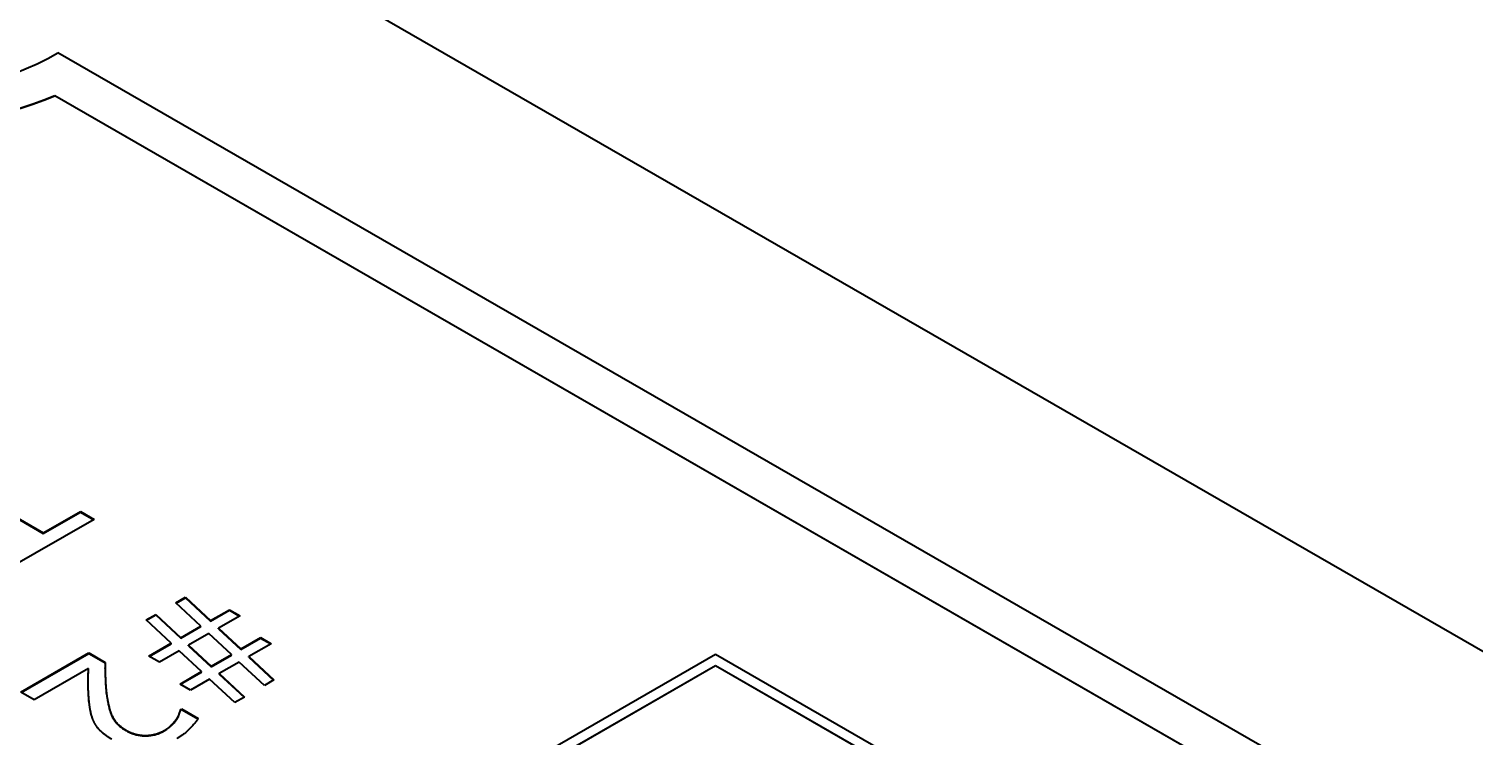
# Model space of a CAD drawing. Header units: millimetres. Extents: x 0 to 1682, y 0 to 1188.
# Drawn here: x 1447.43 to 1458, y 1074.91 to 1080.08 of the extents above; entities that cross this region are included whole.
import ezdxf

# ---------------------------------------------------------------- set-up
doc = ezdxf.new("R2010")
doc.units = ezdxf.units.MM
doc.header["$LTSCALE"] = 2
doc.layers.add('가시적인 것(ISO)', color=3, linetype='Continuous', lineweight=40)
doc.layers.add('가시적인 좁은 것(ISO)', color=3, linetype='Continuous', lineweight=35)

msp = doc.modelspace()

# ---------------------------------------------------------------- linework, layer by layer
at = {"layer": '가시적인 것(ISO)'}
for p, q in [((1446.2302, 1082.348), (1480.1713, 1062.8026)), ((1475.9287, 1063.6203), (1447.6444, 1079.9081)), ((1447.6207, 1079.596), (1475.3867, 1063.6066)), ((1447.6207, 1079.5927), (1447.6207, 1079.596)), ((1475.3844, 1063.6047), (1447.6207, 1079.5927)), ((1446.7892, 1076.8285), (1447.5374, 1076.3977)), ((1446.7892, 1076.8252), (1447.5374, 1076.3944)), ((1447.9087, 1076.4959), (1447.2596, 1076.1221)), ((1447.5374, 1076.3977), (1447.8083, 1076.5537)), ((1447.5374, 1076.3944), (1447.8083, 1076.5504)), ((1447.8083, 1076.5537), (1447.9087, 1076.4959)), ((1447.8083, 1076.5504), (1447.8083, 1076.5537)), ((1447.8083, 1076.5504), (1447.9059, 1076.4942)), ((1447.5374, 1076.3944), (1447.5374, 1076.3977)), ((1448.5061, 1075.8865), (1448.5763, 1075.9269)), ((1448.6897, 1075.7158), (1448.5061, 1075.8865)), ((1448.5083, 1075.8845), (1448.5763, 1075.9236)), ((1448.5763, 1075.9269), (1448.7599, 1075.7562)), ((1448.5763, 1075.9236), (1448.5763, 1075.9269)), ((1448.5763, 1075.9236), (1448.7599, 1075.753)), ((1448.7599, 1075.7562), (1448.8988, 1075.8362)), ((1448.7599, 1075.753), (1448.8988, 1075.833)), ((1448.8988, 1075.8362), (1448.9758, 1075.7919)), ((1448.8988, 1075.833), (1448.8988, 1075.8362)), ((1448.8988, 1075.833), (1448.9729, 1075.7902)), ((1448.2895, 1075.7618), (1448.3597, 1075.8022)), ((1448.4731, 1075.5911), (1448.2895, 1075.7618)), ((1448.2917, 1075.7598), (1448.3597, 1075.7989)), ((1448.3597, 1075.8022), (1448.5426, 1075.6311)), ((1448.3597, 1075.7989), (1448.3597, 1075.8022)), ((1448.3597, 1075.7989), (1448.5426, 1075.6278)), ((1448.7599, 1075.753), (1448.7599, 1075.7562)), ((1448.9758, 1075.7919), (1448.8176, 1075.7008)), ((1448.5426, 1075.6311), (1448.6897, 1075.7158)), ((1448.5426, 1075.6278), (1448.6897, 1075.7126)), ((1448.5426, 1075.6278), (1448.5426, 1075.6311)), ((1448.7482, 1075.6624), (1448.599, 1075.5765)), ((1448.6897, 1075.7126), (1448.6897, 1075.7158)), ((1448.9139, 1075.5084), (1448.7482, 1075.6624)), ((1448.8176, 1075.7008), (1448.982, 1075.5491)), ((1448.8176, 1075.6975), (1448.8176, 1075.7008)), ((1448.8176, 1075.6975), (1448.982, 1075.5459)), ((1448.982, 1075.5491), (1449.1264, 1075.6323)), ((1448.982, 1075.5459), (1449.1264, 1075.629)), ((1449.1264, 1075.6323), (1449.2034, 1075.5879)), ((1449.1264, 1075.629), (1449.1264, 1075.6323)), ((1449.1264, 1075.629), (1449.2005, 1075.5863)), ((1447.3722, 1075.2335), (1447.8701, 1075.5202)), ((1447.3751, 1075.2319), (1447.8701, 1075.517)), ((1447.8701, 1075.5202), (1447.9904, 1075.4509)), ((1447.8701, 1075.517), (1447.8701, 1075.5202)), ((1447.8701, 1075.517), (1447.9904, 1075.4477)), ((1448.3095, 1075.4969), (1448.4731, 1075.5911)), ((1448.3123, 1075.4952), (1448.4731, 1075.5878)), ((1448.5309, 1075.5357), (1448.3865, 1075.4525)), ((1448.4731, 1075.5878), (1448.4731, 1075.5911)), ((1448.6952, 1075.384), (1448.5309, 1075.5357)), ((1448.599, 1075.5732), (1448.599, 1075.5765)), ((1448.599, 1075.5765), (1448.7647, 1075.4224)), ((1448.599, 1075.5732), (1448.7647, 1075.4192)), ((1448.982, 1075.5459), (1448.982, 1075.5491)), ((1449.2034, 1075.5879), (1449.0397, 1075.4937)), ((1439.7248, 1068.1809), (1452.4528, 1075.5104)), ((1439.8663, 1068.1809), (1452.4528, 1075.4289)), ((1452.4528, 1075.4257), (1439.8691, 1068.1792)), ((1447.9902, 1075.4074), (1447.9902, 1075.4106)), ((1448.3865, 1075.4525), (1448.3095, 1075.4969)), ((1448.7647, 1075.4224), (1448.9139, 1075.5084)), ((1448.7647, 1075.4192), (1448.9139, 1075.5051)), ((1448.7647, 1075.4192), (1448.7647, 1075.4224)), ((1448.9703, 1075.4537), (1448.8231, 1075.369)), ((1448.9139, 1075.5051), (1448.9139, 1075.5084)), ((1449.1539, 1075.2823), (1448.9703, 1075.4537)), ((1449.0397, 1075.4937), (1449.224, 1075.3226)), ((1449.0397, 1075.4904), (1449.0397, 1075.4937)), ((1449.0397, 1075.4904), (1449.2218, 1075.3214)), ((1452.4528, 1075.5104), (1466.0292, 1067.6922)), ((1452.4528, 1075.4257), (1452.4528, 1075.4289)), ((1452.4528, 1075.4289), (1454.0084, 1074.5331)), ((1454.0055, 1074.5315), (1452.4528, 1075.4257)), ((1447.8673, 1075.4054), (1447.4706, 1075.1769)), ((1447.8673, 1075.4021), (1447.8673, 1075.4054)), ((1448.5371, 1075.2929), (1448.6952, 1075.384)), ((1448.5399, 1075.2913), (1448.6952, 1075.3808)), ((1448.753, 1075.3286), (1448.6141, 1075.2486)), ((1448.6952, 1075.3808), (1448.6952, 1075.384)), ((1448.9373, 1075.1575), (1448.753, 1075.3286)), ((1448.8231, 1075.369), (1449.0074, 1075.1979)), ((1448.8231, 1075.3657), (1448.8231, 1075.369)), ((1448.8231, 1075.3657), (1449.0052, 1075.1967)), ((1449.224, 1075.3226), (1449.1539, 1075.2823)), ((1447.4706, 1075.1769), (1447.3722, 1075.2335)), ((1448.6141, 1075.2486), (1448.5371, 1075.2929)), ((1449.0074, 1075.1979), (1448.9373, 1075.1575)), ((1448.5419, 1075.1072), (1448.5481, 1075.1108)), ((1448.5419, 1075.104), (1448.5481, 1075.1075)), ((1448.5419, 1075.104), (1448.5419, 1075.1072)), ((1448.5481, 1075.1108), (1448.6691, 1075.0411)), ((1448.5481, 1075.1075), (1448.5481, 1075.1108)), ((1448.5481, 1075.1075), (1448.6677, 1075.0386))]:
    msp.add_line(p, q, dxfattribs=at)
for centre, major_axis, start_param, end_param in [((1446.2302, 1080.7225), (-2, 0), 0.7853982, 2.3561945), ((1446.2302, 1080.7225), (2.4, 0), 4.0944389, 5.3303391), ((1446.2302, 1080.7192), (-2.4, 0), 0.9528462, 2.1887464)]:
    msp.add_ellipse(centre, major_axis=major_axis, ratio=0.5758617, start_param=start_param, end_param=end_param, dxfattribs=at)
for points in [[(1447.9904, 1075.4509), (1447.9897, 1075.3896), (1447.9925, 1075.2779), (1448, 1075.2213)], [(1447.8735, 1075.1555), (1447.866, 1075.2185), (1447.866, 1075.3626), (1447.8673, 1075.4054)], [(1448, 1075.2213), (1448.0145, 1075.1068), (1448.075, 1074.9944), (1448.1431, 1074.9552)], [(1447.9113, 1075.0102), (1447.8941, 1075.0431), (1447.8776, 1075.1175), (1447.8735, 1075.1555)], [(1448.5109, 1075.0356), (1448.524, 1075.0542), (1448.5385, 1075.0942), (1448.5419, 1075.1072)], [(1448.0392, 1074.8883), (1447.989, 1074.9172), (1447.9272, 1074.9781), (1447.9113, 1075.0102)], [(1448.4222, 1074.9536), (1448.4511, 1074.9702), (1448.4951, 1075.013), (1448.5109, 1075.0356)], [(1448.6691, 1075.0411), (1448.6526, 1075.0118), (1448.5666, 1074.9235), (1448.513, 1074.8926)], [(1448.1431, 1074.9552), (1448.1788, 1074.9346), (1448.2538, 1074.916), (1448.2895, 1074.9168)], [(1448.2895, 1074.9168), (1448.3253, 1074.9176), (1448.3927, 1074.9366), (1448.4222, 1074.9536)]]:
    msp.add_open_spline(points, degree=2, dxfattribs=at)
for points, knots in [([(1447.9902, 1075.4074), (1447.9902, 1075.3726), (1447.9907, 1075.3466), (1447.992, 1075.2929), (1447.995, 1075.2554), (1448, 1075.218)], [-0.069938478, -0.069938478, -0.069938478, -0.069938478, -0.048891977, -0.048891977, 0, 0, 0, 0]), ([(1447.8735, 1075.1523), (1447.866, 1075.2148), (1447.866, 1075.2682), (1447.866, 1075.3221), (1447.8662, 1075.3668), (1447.8673, 1075.4021)], [-0.071231127, -0.071231127, -0.071231127, -0.071231127, -0.045962716, -0.045962716, 0, 0, 0, 0]), ([(1448, 1075.218), (1448.0154, 1075.0966), (1448.0409, 1075.0495), (1448.0792, 1074.9969), (1448.1069, 1074.9728), (1448.1431, 1074.9519)], [-0.074275859, -0.074275859, -0.074275859, -0.074275859, -0.038409559, -0.038409559, 0, 0, 0, 0]), ([(1448.5109, 1075.0323), (1448.5239, 1075.0508), (1448.5293, 1075.0657), (1448.5349, 1075.0812), (1448.5391, 1075.0935), (1448.5419, 1075.104)], [-0.020817773, -0.020817773, -0.020817773, -0.020817773, -0.01379429, -0.01379429, 0, 0, 0, 0]), ([(1448.4222, 1074.9503), (1448.4499, 1074.9662), (1448.4662, 1074.9816), (1448.4876, 1075.0024), (1448.5003, 1075.0171), (1448.5109, 1075.0323)], [-0.031488894, -0.031488894, -0.031488894, -0.031488894, -0.021353786, -0.021353786, 0, 0, 0, 0]), ([(1448.1431, 1074.9519), (1448.1564, 1074.9442), (1448.171, 1074.9371), (1448.1954, 1074.928), (1448.2109, 1074.9226), (1448.2505, 1074.9149), (1448.2698, 1074.9131), (1448.2895, 1074.9135)], [-0.062237843, -0.062237843, -0.062237843, -0.062237843, -0.03135472, -0.03135472, -0.014809, -0.014809, 0, 0, 0, 0]), ([(1448.2895, 1074.9135), (1448.3015, 1074.9138), (1448.3132, 1074.9148), (1448.34, 1074.9187), (1448.3518, 1074.9218), (1448.3826, 1074.9305), (1448.4036, 1074.9396), (1448.4222, 1074.9503)], [-0.03025866, -0.03025866, -0.03025866, -0.03025866, -0.025726769, -0.025726769, -0.019759025, -0.019759025, 0, 0, 0, 0])]:
    msp.add_open_spline(points, degree=3, knots=knots, dxfattribs=at)
at = {"layer": '가시적인 좁은 것(ISO)'}
for p, q in [((1448, 1075.218), (1448, 1075.2213)), ((1448.5109, 1075.0323), (1448.5109, 1075.0356)), ((1448.1431, 1074.9519), (1448.1431, 1074.9552)), ((1448.2895, 1074.9135), (1448.2895, 1074.9168)), ((1448.4222, 1074.9503), (1448.4222, 1074.9536))]:
    msp.add_line(p, q, dxfattribs=at)

doc.saveas('drawing.dxf')
